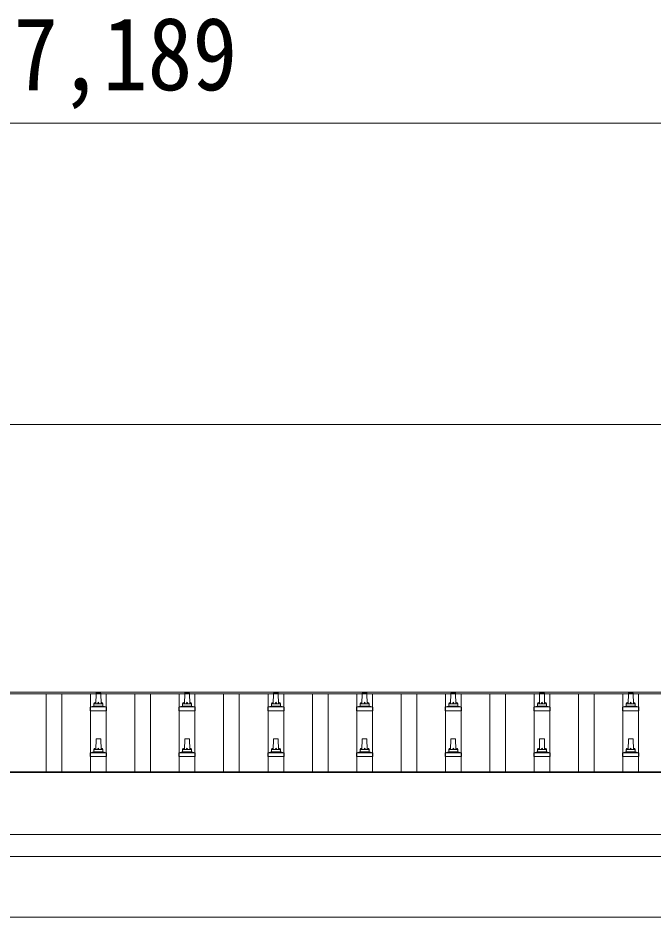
# Model space of a CAD drawing. Units: millimetres at full size, sheet at 1:50; details may follow other scales. Extents: x -14053 to 14053, y -9700 to 9700.
# Drawn here: x -4786 to -3354, y -2670 to -641 of the extents above; entities that cross this region are included whole.
import ezdxf
from ezdxf.enums import TextEntityAlignment as Align

# ---------------------------------------------------------------- set-up
doc = ezdxf.new("R2010")
doc.units = ezdxf.units.MM
doc.header["$LTSCALE"] = 50
for name, color, linetype, lineweight in [('0-1_Defpoints', 4, 'Continuous', 9), ('0-3_SHAPE', 5, 'Continuous', 5), ('0-6_PARTS1', 6, 'Continuous', 9)]:
    doc.layers.add(name, color=color, linetype=linetype, lineweight=lineweight)
doc.styles.add('ＭＳ ゴシック', font='')
doc.styles.get('ＭＳ ゴシック').set_extended_font_data('MS Gothic')

msp = doc.modelspace()

# ---------------------------------------------------------------- linework, layer by layer
at = {"layer": '0-1_Defpoints'}
for p, q in [((-8227.64, -2162.37), (-2826.64, -2162.37)), ((-8227.64, -2165.95), (-2804.14, -2165.95)), ((-8225.64, -2341.98), (-2826.64, -2341.98)), ((-8225.64, -2343.87), (-2804.14, -2343.87)), ((-2826.64, -2483.75), (-8225.64, -2483.75)), ((-8225.64, -2533.58), (-2826.64, -2533.58)), ((-2866.64, -2669.8), (-8078.64, -2669.8))]:
    msp.add_line(p, q, dxfattribs=at)
at = {"layer": '0-3_SHAPE', "color": 4, "lineweight": 9}
for p, q in [((-4722.14, -2341.98), (-4722.14, -2165.95)), ((-4687.14, -2341.98), (-4687.14, -2165.95)), ((-4622.14, -2341.98), (-4622.14, -2165.95)), ((-4587.14, -2341.98), (-4587.14, -2165.95)), ((-4522.14, -2341.98), (-4522.14, -2165.95)), ((-4487.14, -2341.98), (-4487.14, -2165.95)), ((-4422.14, -2341.98), (-4422.14, -2165.95)), ((-4387.14, -2341.98), (-4387.14, -2165.95)), ((-4322.14, -2341.98), (-4322.14, -2165.95)), ((-4287.14, -2341.98), (-4287.14, -2165.95)), ((-4221.64, -2341.98), (-4221.64, -2165.95)), ((-4186.64, -2341.98), (-4186.64, -2165.95)), ((-4121.64, -2341.98), (-4121.64, -2165.95)), ((-4086.64, -2341.98), (-4086.64, -2165.95)), ((-4021.64, -2341.98), (-4021.64, -2165.95)), ((-3986.64, -2341.98), (-3986.64, -2165.95)), ((-3921.64, -2341.98), (-3921.64, -2165.95)), ((-3886.64, -2341.98), (-3886.64, -2165.95)), ((-3821.64, -2341.98), (-3821.64, -2165.95)), ((-3786.64, -2341.98), (-3786.64, -2165.95)), ((-3721.64, -2341.98), (-3721.64, -2165.95)), ((-3686.64, -2341.98), (-3686.64, -2165.95)), ((-3621.64, -2341.98), (-3621.64, -2165.95)), ((-3586.64, -2341.98), (-3586.64, -2165.95)), ((-3521.64, -2341.98), (-3521.64, -2165.95)), ((-3486.64, -2341.98), (-3486.64, -2165.95)), ((-3421.64, -2341.98), (-3421.64, -2165.95)), ((-3386.64, -2341.98), (-3386.64, -2165.95))]:
    msp.add_line(p, q, dxfattribs=at)
at = {"layer": '0-3_SHAPE'}
for p, q in [((-4610.64, -2188.88), (-4609.91, -2165.36)), ((-4608.91, -2164.38), (-4600.37, -2164.38)), ((-4599.37, -2165.36), (-4598.64, -2188.88)), ((-4410.64, -2188.88), (-4409.91, -2165.36)), ((-4408.91, -2164.38), (-4400.37, -2164.38)), ((-4399.37, -2165.36), (-4398.64, -2188.88)), ((-4210.14, -2188.88), (-4209.41, -2165.36)), ((-4208.41, -2164.38), (-4199.87, -2164.38)), ((-4198.87, -2165.36), (-4198.14, -2188.88)), ((-4010.14, -2188.88), (-4009.41, -2165.36)), ((-4008.41, -2164.38), (-3999.87, -2164.38)), ((-3998.87, -2165.36), (-3998.14, -2188.88)), ((-3810.14, -2188.88), (-3809.41, -2165.36)), ((-3808.41, -2164.38), (-3799.87, -2164.38)), ((-3798.87, -2165.36), (-3798.14, -2188.88)), ((-3610.14, -2188.88), (-3609.41, -2165.36)), ((-3608.41, -2164.38), (-3599.87, -2164.38)), ((-3598.87, -2165.36), (-3598.14, -2188.88)), ((-3410.14, -2188.88), (-3409.41, -2165.36)), ((-3408.41, -2164.38), (-3399.87, -2164.38)), ((-3398.87, -2165.36), (-3398.14, -2188.88)), ((-4614.64, -2193.1), (-4614.64, -2188.88)), ((-4613.64, -2188.88), (-4595.64, -2188.88)), ((-4594.64, -2193.1), (-4594.64, -2188.88)), ((-4414.64, -2193.1), (-4414.64, -2188.88)), ((-4413.64, -2188.88), (-4395.64, -2188.88)), ((-4394.64, -2193.1), (-4394.64, -2188.88)), ((-4214.14, -2193.1), (-4214.14, -2188.88)), ((-4213.14, -2188.88), (-4195.14, -2188.88)), ((-4194.14, -2193.1), (-4194.14, -2188.88)), ((-4014.14, -2193.1), (-4014.14, -2188.88)), ((-4013.14, -2188.88), (-3995.14, -2188.88)), ((-3994.14, -2193.1), (-3994.14, -2188.88)), ((-3814.14, -2193.1), (-3814.14, -2188.88)), ((-3813.14, -2188.88), (-3795.14, -2188.88)), ((-3794.14, -2193.1), (-3794.14, -2188.88)), ((-3614.14, -2193.1), (-3614.14, -2188.88)), ((-3613.14, -2188.88), (-3595.14, -2188.88)), ((-3594.14, -2193.1), (-3594.14, -2188.88)), ((-3414.14, -2193.1), (-3414.14, -2188.88)), ((-3413.14, -2188.88), (-3395.14, -2188.88)), ((-3394.14, -2193.1), (-3394.14, -2188.88)), ((-4622.89, -2204.38), (-4622.89, -2196.67)), ((-4586.39, -2204.38), (-4622.89, -2204.38)), ((-4622.51, -2195.88), (-4586.77, -2195.88)), ((-4622.13, -2195.7), (-4615.4, -2194.07)), ((-4615.02, -2193.88), (-4594.26, -2193.88)), ((-4587.15, -2195.7), (-4593.88, -2194.07)), ((-4586.39, -2204.38), (-4586.39, -2196.67)), ((-4422.89, -2204.38), (-4422.89, -2196.67)), ((-4386.39, -2204.38), (-4422.89, -2204.38)), ((-4422.51, -2195.88), (-4386.77, -2195.88)), ((-4422.13, -2195.7), (-4415.4, -2194.07)), ((-4415.02, -2193.88), (-4394.26, -2193.88)), ((-4387.15, -2195.7), (-4393.88, -2194.07)), ((-4386.39, -2204.38), (-4386.39, -2196.67)), ((-4222.39, -2204.38), (-4222.39, -2196.67)), ((-4185.89, -2204.38), (-4222.39, -2204.38)), ((-4222.01, -2195.88), (-4186.27, -2195.88)), ((-4221.63, -2195.7), (-4214.9, -2194.07)), ((-4214.52, -2193.88), (-4193.76, -2193.88)), ((-4186.65, -2195.7), (-4193.38, -2194.07)), ((-4185.89, -2204.38), (-4185.89, -2196.67)), ((-4022.39, -2204.38), (-4022.39, -2196.67)), ((-3985.89, -2204.38), (-4022.39, -2204.38)), ((-4022.01, -2195.88), (-3986.27, -2195.88)), ((-4021.63, -2195.7), (-4014.9, -2194.07)), ((-4014.52, -2193.88), (-3993.76, -2193.88)), ((-3986.65, -2195.7), (-3993.38, -2194.07)), ((-3985.89, -2204.38), (-3985.89, -2196.67)), ((-3822.39, -2204.38), (-3822.39, -2196.67)), ((-3785.89, -2204.38), (-3822.39, -2204.38)), ((-3822.01, -2195.88), (-3786.27, -2195.88)), ((-3821.63, -2195.7), (-3814.9, -2194.07)), ((-3814.52, -2193.88), (-3793.76, -2193.88)), ((-3786.65, -2195.7), (-3793.38, -2194.07)), ((-3785.89, -2204.38), (-3785.89, -2196.67)), ((-3622.39, -2204.38), (-3622.39, -2196.67)), ((-3585.89, -2204.38), (-3622.39, -2204.38)), ((-3622.01, -2195.88), (-3586.27, -2195.88)), ((-3621.63, -2195.7), (-3614.9, -2194.07)), ((-3614.52, -2193.88), (-3593.76, -2193.88)), ((-3586.65, -2195.7), (-3593.38, -2194.07)), ((-3585.89, -2204.38), (-3585.89, -2196.67)), ((-3422.39, -2204.38), (-3422.39, -2196.67)), ((-3385.89, -2204.38), (-3422.39, -2204.38)), ((-3422.01, -2195.88), (-3386.27, -2195.88)), ((-3421.63, -2195.7), (-3414.9, -2194.07)), ((-3414.52, -2193.88), (-3393.76, -2193.88)), ((-3386.65, -2195.7), (-3393.38, -2194.07)), ((-3385.89, -2204.38), (-3385.89, -2196.67)), ((-4610.64, -2292.22), (-4609.91, -2268.69)), ((-4608.91, -2267.72), (-4600.37, -2267.72)), ((-4599.37, -2268.69), (-4598.64, -2292.22)), ((-4410.64, -2292.22), (-4409.91, -2268.69)), ((-4408.91, -2267.72), (-4400.37, -2267.72)), ((-4399.37, -2268.69), (-4398.64, -2292.22)), ((-4210.14, -2292.22), (-4209.41, -2268.69)), ((-4208.41, -2267.72), (-4199.87, -2267.72)), ((-4198.87, -2268.69), (-4198.14, -2292.22)), ((-4010.14, -2292.22), (-4009.41, -2268.69)), ((-4008.41, -2267.72), (-3999.87, -2267.72)), ((-3998.87, -2268.69), (-3998.14, -2292.22)), ((-3810.14, -2292.22), (-3809.41, -2268.69)), ((-3808.41, -2267.72), (-3799.87, -2267.72)), ((-3798.87, -2268.69), (-3798.14, -2292.22)), ((-3610.14, -2292.22), (-3609.41, -2268.69)), ((-3608.41, -2267.72), (-3599.87, -2267.72)), ((-3598.87, -2268.69), (-3598.14, -2292.22)), ((-3410.14, -2292.22), (-3409.41, -2268.69)), ((-3408.41, -2267.72), (-3399.87, -2267.72)), ((-3398.87, -2268.69), (-3398.14, -2292.22)), ((-4622.89, -2307.72), (-4622.89, -2300)), ((-4586.39, -2307.72), (-4622.89, -2307.72)), ((-4622.51, -2299.22), (-4586.77, -2299.22)), ((-4622.13, -2299.03), (-4615.4, -2297.4)), ((-4615.02, -2297.22), (-4594.26, -2297.22)), ((-4614.64, -2296.43), (-4614.64, -2292.22)), ((-4613.64, -2292.22), (-4595.64, -2292.22)), ((-4594.64, -2296.43), (-4594.64, -2292.22)), ((-4587.15, -2299.03), (-4593.88, -2297.4)), ((-4586.39, -2307.72), (-4586.39, -2300)), ((-4422.89, -2307.72), (-4422.89, -2300)), ((-4386.39, -2307.72), (-4422.89, -2307.72)), ((-4422.51, -2299.22), (-4386.77, -2299.22)), ((-4422.13, -2299.03), (-4415.4, -2297.4)), ((-4415.02, -2297.22), (-4394.26, -2297.22)), ((-4414.64, -2296.43), (-4414.64, -2292.22)), ((-4413.64, -2292.22), (-4395.64, -2292.22)), ((-4394.64, -2296.43), (-4394.64, -2292.22)), ((-4387.15, -2299.03), (-4393.88, -2297.4)), ((-4386.39, -2307.72), (-4386.39, -2300)), ((-4222.39, -2307.72), (-4222.39, -2300)), ((-4185.89, -2307.72), (-4222.39, -2307.72)), ((-4222.01, -2299.22), (-4186.27, -2299.22)), ((-4221.63, -2299.03), (-4214.9, -2297.4)), ((-4214.52, -2297.22), (-4193.76, -2297.22)), ((-4214.14, -2296.43), (-4214.14, -2292.22)), ((-4213.14, -2292.22), (-4195.14, -2292.22)), ((-4194.14, -2296.43), (-4194.14, -2292.22)), ((-4186.65, -2299.03), (-4193.38, -2297.4)), ((-4185.89, -2307.72), (-4185.89, -2300)), ((-4022.39, -2307.72), (-4022.39, -2300)), ((-3985.89, -2307.72), (-4022.39, -2307.72)), ((-4022.01, -2299.22), (-3986.27, -2299.22)), ((-4021.63, -2299.03), (-4014.9, -2297.4)), ((-4014.52, -2297.22), (-3993.76, -2297.22)), ((-4014.14, -2296.43), (-4014.14, -2292.22)), ((-4013.14, -2292.22), (-3995.14, -2292.22)), ((-3994.14, -2296.43), (-3994.14, -2292.22)), ((-3986.65, -2299.03), (-3993.38, -2297.4)), ((-3985.89, -2307.72), (-3985.89, -2300)), ((-3822.39, -2307.72), (-3822.39, -2300)), ((-3785.89, -2307.72), (-3822.39, -2307.72)), ((-3822.01, -2299.22), (-3786.27, -2299.22)), ((-3821.63, -2299.03), (-3814.9, -2297.4)), ((-3814.52, -2297.22), (-3793.76, -2297.22)), ((-3814.14, -2296.43), (-3814.14, -2292.22)), ((-3813.14, -2292.22), (-3795.14, -2292.22)), ((-3794.14, -2296.43), (-3794.14, -2292.22)), ((-3786.65, -2299.03), (-3793.38, -2297.4)), ((-3785.89, -2307.72), (-3785.89, -2300)), ((-3622.39, -2307.72), (-3622.39, -2300)), ((-3585.89, -2307.72), (-3622.39, -2307.72)), ((-3622.01, -2299.22), (-3586.27, -2299.22)), ((-3621.63, -2299.03), (-3614.9, -2297.4)), ((-3614.52, -2297.22), (-3593.76, -2297.22)), ((-3614.14, -2296.43), (-3614.14, -2292.22)), ((-3613.14, -2292.22), (-3595.14, -2292.22)), ((-3594.14, -2296.43), (-3594.14, -2292.22)), ((-3586.65, -2299.03), (-3593.38, -2297.4)), ((-3585.89, -2307.72), (-3585.89, -2300)), ((-3422.39, -2307.72), (-3422.39, -2300)), ((-3385.89, -2307.72), (-3422.39, -2307.72)), ((-3422.01, -2299.22), (-3386.27, -2299.22)), ((-3421.63, -2299.03), (-3414.9, -2297.4)), ((-3414.52, -2297.22), (-3393.76, -2297.22)), ((-3414.14, -2296.43), (-3414.14, -2292.22)), ((-3413.14, -2292.22), (-3395.14, -2292.22)), ((-3394.14, -2296.43), (-3394.14, -2292.22)), ((-3386.65, -2299.03), (-3393.38, -2297.4)), ((-3385.89, -2307.72), (-3385.89, -2300))]:
    msp.add_line(p, q, dxfattribs=at)
for centre, radius, start, end in [((-4608.91, -2165.38), 1, 90, 178.60509), ((-4600.37, -2165.38), 1, 1.39491, 90), ((-4408.91, -2165.38), 1, 90, 178.60509), ((-4400.37, -2165.38), 1, 1.39491, 90), ((-4208.41, -2165.38), 1, 90, 178.60509), ((-4199.87, -2165.38), 1, 1.39491, 90), ((-4008.41, -2165.38), 1, 90, 178.60509), ((-3999.87, -2165.38), 1, 1.39491, 90), ((-3808.41, -2165.38), 1, 90, 178.60509), ((-3799.87, -2165.38), 1, 1.39491, 90), ((-3608.41, -2165.38), 1, 90, 178.60509), ((-3599.87, -2165.38), 1, 1.39491, 90), ((-3408.41, -2165.38), 1, 90, 178.60509), ((-3399.87, -2165.38), 1, 1.39491, 90), ((-4610.55, -2189.52), 4.13, 90, 171.17633), ((-4613.64, -2189.88), 1, 90, 180), ((-4601.31, -2188.88), 4.83, 133.60282, 180), ((-4607.97, -2188.88), 4.83, 0, 46.39718), ((-4598.72, -2189.52), 4.13, 8.82367, 90), ((-4595.64, -2189.88), 1, 0, 90), ((-4410.55, -2189.52), 4.13, 90, 171.17633), ((-4413.64, -2189.88), 1, 90, 180), ((-4401.31, -2188.88), 4.83, 133.60282, 180), ((-4407.97, -2188.88), 4.83, 0, 46.39718), ((-4398.72, -2189.52), 4.13, 8.82367, 90), ((-4395.64, -2189.88), 1, 0, 90), ((-4210.05, -2189.52), 4.13, 90, 171.17633), ((-4213.14, -2189.88), 1, 90, 180), ((-4200.81, -2188.88), 4.83, 133.60282, 180), ((-4207.47, -2188.88), 4.83, 0, 46.39718), ((-4198.22, -2189.52), 4.13, 8.82367, 90), ((-4195.14, -2189.88), 1, 0, 90), ((-4010.05, -2189.52), 4.13, 90, 171.17633), ((-4013.14, -2189.88), 1, 90, 180), ((-4000.81, -2188.88), 4.83, 133.60282, 180), ((-4007.47, -2188.88), 4.83, 0, 46.39718), ((-3998.22, -2189.52), 4.13, 8.82367, 90), ((-3995.14, -2189.88), 1, 0, 90), ((-3810.05, -2189.52), 4.13, 90, 171.17633), ((-3813.14, -2189.88), 1, 90, 180), ((-3800.81, -2188.88), 4.83, 133.60282, 180), ((-3807.47, -2188.88), 4.83, 0, 46.39718), ((-3798.22, -2189.52), 4.13, 8.82367, 90), ((-3795.14, -2189.88), 1, 0, 90), ((-3610.05, -2189.52), 4.13, 90, 171.17633), ((-3613.14, -2189.88), 1, 90, 180), ((-3600.81, -2188.88), 4.83, 133.60282, 180), ((-3607.47, -2188.88), 4.83, 0, 46.39718), ((-3598.22, -2189.52), 4.13, 8.82367, 90), ((-3595.14, -2189.88), 1, 0, 90), ((-3410.05, -2189.52), 4.13, 90, 171.17633), ((-3413.14, -2189.88), 1, 90, 180), ((-3400.81, -2188.88), 4.83, 133.60282, 180), ((-3407.47, -2188.88), 4.83, 0, 46.39718), ((-3398.22, -2189.52), 4.13, 8.82367, 90), ((-3395.14, -2189.88), 1, 0, 90), ((-4621.89, -2196.67), 1, 103.62699, 180), ((-4615.64, -2193.1), 1, 283.62699, 0), ((-4593.64, -2193.1), 1, 180, 256.37301), ((-4587.39, -2196.67), 1, 0, 76.37301), ((-4421.89, -2196.67), 1, 103.62699, 180), ((-4415.64, -2193.1), 1, 283.62699, 0), ((-4393.64, -2193.1), 1, 180, 256.37301), ((-4387.39, -2196.67), 1, 0, 76.37301), ((-4221.39, -2196.67), 1, 103.62699, 180), ((-4215.14, -2193.1), 1, 283.62699, 0), ((-4193.14, -2193.1), 1, 180, 256.37301), ((-4186.89, -2196.67), 1, 0, 76.37301), ((-4021.39, -2196.67), 1, 103.62699, 180), ((-4015.14, -2193.1), 1, 283.62699, 0), ((-3993.14, -2193.1), 1, 180, 256.37301), ((-3986.89, -2196.67), 1, 0, 76.37301), ((-3821.39, -2196.67), 1, 103.62699, 180), ((-3815.14, -2193.1), 1, 283.62699, 0), ((-3793.14, -2193.1), 1, 180, 256.37301), ((-3786.89, -2196.67), 1, 0, 76.37301), ((-3621.39, -2196.67), 1, 103.62699, 180), ((-3615.14, -2193.1), 1, 283.62699, 0), ((-3593.14, -2193.1), 1, 180, 256.37301), ((-3586.89, -2196.67), 1, 0, 76.37301), ((-3421.39, -2196.67), 1, 103.62699, 180), ((-3415.14, -2193.1), 1, 283.62699, 0), ((-3393.14, -2193.1), 1, 180, 256.37301), ((-3386.89, -2196.67), 1, 0, 76.37301), ((-4608.91, -2268.72), 1, 90, 178.60509), ((-4600.37, -2268.72), 1, 1.39491, 90), ((-4408.91, -2268.72), 1, 90, 178.60509), ((-4400.37, -2268.72), 1, 1.39491, 90), ((-4208.41, -2268.72), 1, 90, 178.60509), ((-4199.87, -2268.72), 1, 1.39491, 90), ((-4008.41, -2268.72), 1, 90, 178.60509), ((-3999.87, -2268.72), 1, 1.39491, 90), ((-3808.41, -2268.72), 1, 90, 178.60509), ((-3799.87, -2268.72), 1, 1.39491, 90), ((-3608.41, -2268.72), 1, 90, 178.60509), ((-3599.87, -2268.72), 1, 1.39491, 90), ((-3408.41, -2268.72), 1, 90, 178.60509), ((-3399.87, -2268.72), 1, 1.39491, 90), ((-4610.55, -2292.85), 4.13, 90, 171.17633), ((-4601.31, -2292.22), 4.83, 133.60282, 180), ((-4607.97, -2292.22), 4.83, 0, 46.39718), ((-4598.72, -2292.85), 4.13, 8.82367, 90), ((-4410.55, -2292.85), 4.13, 90, 171.17633), ((-4401.31, -2292.22), 4.83, 133.60282, 180), ((-4407.97, -2292.22), 4.83, 0, 46.39718), ((-4398.72, -2292.85), 4.13, 8.82367, 90), ((-4210.05, -2292.85), 4.13, 90, 171.17633), ((-4200.81, -2292.22), 4.83, 133.60282, 180), ((-4207.47, -2292.22), 4.83, 0, 46.39718), ((-4198.22, -2292.85), 4.13, 8.82367, 90), ((-4010.05, -2292.85), 4.13, 90, 171.17633), ((-4000.81, -2292.22), 4.83, 133.60282, 180), ((-4007.47, -2292.22), 4.83, 0, 46.39718), ((-3998.22, -2292.85), 4.13, 8.82367, 90), ((-3810.05, -2292.85), 4.13, 90, 171.17633), ((-3800.81, -2292.22), 4.83, 133.60282, 180), ((-3807.47, -2292.22), 4.83, 0, 46.39718), ((-3798.22, -2292.85), 4.13, 8.82367, 90), ((-3610.05, -2292.85), 4.13, 90, 171.17633), ((-3600.81, -2292.22), 4.83, 133.60282, 180), ((-3607.47, -2292.22), 4.83, 0, 46.39718), ((-3598.22, -2292.85), 4.13, 8.82367, 90), ((-3410.05, -2292.85), 4.13, 90, 171.17633), ((-3400.81, -2292.22), 4.83, 133.60282, 180), ((-3407.47, -2292.22), 4.83, 0, 46.39718), ((-3398.22, -2292.85), 4.13, 8.82367, 90), ((-4621.89, -2300), 1, 103.62699, 180), ((-4615.64, -2296.43), 1, 283.62699, 0), ((-4613.64, -2293.22), 1, 90, 180), ((-4595.64, -2293.22), 1, 0, 90), ((-4593.64, -2296.43), 1, 180, 256.37301), ((-4587.39, -2300), 1, 0, 76.37301), ((-4421.89, -2300), 1, 103.62699, 180), ((-4415.64, -2296.43), 1, 283.62699, 0), ((-4413.64, -2293.22), 1, 90, 180), ((-4395.64, -2293.22), 1, 0, 90), ((-4393.64, -2296.43), 1, 180, 256.37301), ((-4387.39, -2300), 1, 0, 76.37301), ((-4221.39, -2300), 1, 103.62699, 180), ((-4215.14, -2296.43), 1, 283.62699, 0), ((-4213.14, -2293.22), 1, 90, 180), ((-4195.14, -2293.22), 1, 0, 90), ((-4193.14, -2296.43), 1, 180, 256.37301), ((-4186.89, -2300), 1, 0, 76.37301), ((-4021.39, -2300), 1, 103.62699, 180), ((-4015.14, -2296.43), 1, 283.62699, 0), ((-4013.14, -2293.22), 1, 90, 180), ((-3995.14, -2293.22), 1, 0, 90), ((-3993.14, -2296.43), 1, 180, 256.37301), ((-3986.89, -2300), 1, 0, 76.37301), ((-3821.39, -2300), 1, 103.62699, 180), ((-3815.14, -2296.43), 1, 283.62699, 0), ((-3813.14, -2293.22), 1, 90, 180), ((-3795.14, -2293.22), 1, 0, 90), ((-3793.14, -2296.43), 1, 180, 256.37301), ((-3786.89, -2300), 1, 0, 76.37301), ((-3621.39, -2300), 1, 103.62699, 180), ((-3615.14, -2296.43), 1, 283.62699, 0), ((-3613.14, -2293.22), 1, 90, 180), ((-3595.14, -2293.22), 1, 0, 90), ((-3593.14, -2296.43), 1, 180, 256.37301), ((-3586.89, -2300), 1, 0, 76.37301), ((-3421.39, -2300), 1, 103.62699, 180), ((-3415.14, -2296.43), 1, 283.62699, 0), ((-3413.14, -2293.22), 1, 90, 180), ((-3395.14, -2293.22), 1, 0, 90), ((-3393.14, -2296.43), 1, 180, 256.37301), ((-3386.89, -2300), 1, 0, 76.37301)]:
    msp.add_arc(centre, radius, start, end, dxfattribs=at)
at = {"layer": '0-6_PARTS1'}
for p, q in [((-8141.14, -878.94), (-952.14, -878.94)), ((-2804.14, -1558.96), (-8141.14, -1558.96))]:
    msp.add_line(p, q, dxfattribs=at)

# ---------------------------------------------------------------- texts
at = {"layer": '0-6_PARTS1', "color": 7, "style": 'ＭＳ ゴシック', "width": 0.9}
msp.add_text('7,189', height=165, dxfattribs=at).set_placement((-4796.64, -853.94), align=Align.BOTTOM_LEFT)

doc.saveas('drawing.dxf')
